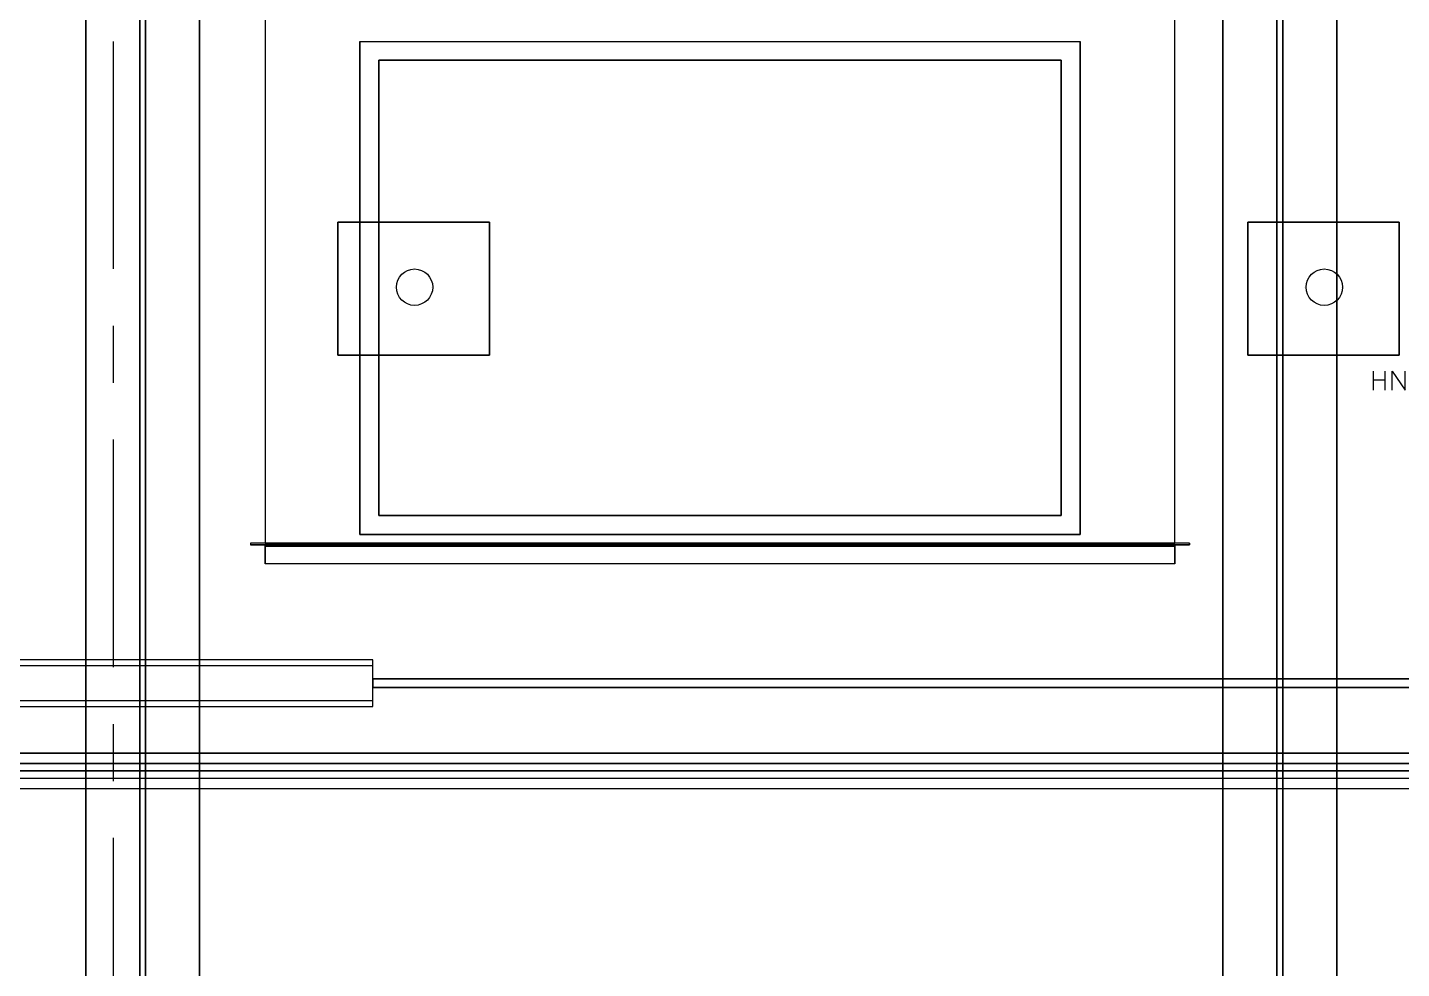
# Model space of a CAD drawing. Header units: metres. Extents: x 114 to 218, y 8 to 180.
# Drawn here: x 128.58 to 143.08, y 55.9 to 65.82 of the extents above; entities that cross this region are included whole.
import ezdxf

# ---------------------------------------------------------------- set-up
doc = ezdxf.new("R2010")
doc.units = ezdxf.units.M
doc.header["$MEASUREMENT"] = 0
for name, color, linetype in [('_Route', 7, 'Continuous'), ('A-2D-GLAZ', 7, 'Continuous'), ('A-2D-I-WALL', 7, 'Continuous'), ('A-3D-GLAZ-CURT', 7, 'Continuous'), ('A_GRID', 7, 'Continuous'), ('E-LIGHT', 7, 'Continuous'), ('E-LIGHT-CLRANCE', 7, 'Continuous'), ('E-TFP-HANGER', 7, 'Continuous'), ('M-RA2S-Conn', 7, 'Continuous'), ('M-RA2S-Rect', 7, 'Continuous'), ('PL-DHW-Pipe', 7, 'Continuous'), ('PL-DHW-Pipe_Fitting-Insulation', 7, 'Continuous'), ('S-3D-BEAM', 7, 'Continuous')]:
    doc.layers.add(name, color=color, linetype=linetype)

msp = doc.modelspace()

# ---------------------------------------------------------------- linework, layer by layer
at = {"layer": '_Route', "color": 4, "true_color": 0x00ffff}
msp.add_lwpolyline([(126.489, 57.984), (150.623, 57.984), (150.623, 65.152), (169.819, 65.152), (169.819, 85.502), (182.232, 85.502)], dxfattribs=at)
msp.add_lwpolyline([(126.489, 57.984), (150.623, 57.984), (150.623, 65.152), (169.819, 65.152), (169.819, 85.502), (182.232, 85.502)], dxfattribs=at)
at = {"layer": 'A-2D-GLAZ', "color": 9, "true_color": 0xbababa}
msp.add_lwpolyline([(144.24, 58.953), (132.226, 58.953), (132.226, 58.861), (144.24, 58.861), (144.24, 58.953)], dxfattribs=at)
at = {"layer": 'A-2D-I-WALL', "color": 9, "true_color": 0xbababa}
for points in [[(125.797, 58.661), (132.226, 58.661), (132.226, 59.153), (126.489, 59.153)], [(132.226, 59.091), (126.489, 59.091)], [(132.226, 58.722), (125.751, 58.722)]]:
    msp.add_lwpolyline(points, dxfattribs=at)
at = {"layer": 'A-3D-GLAZ-CURT', "color": 131, "true_color": 0x7fffff}
for points in [[(132.226, 58.861), (132.226, 58.953)], [(132.226, 58.861), (132.226, 58.953)], [(144.24, 58.953), (132.226, 58.953), (144.24, 58.953)], [(132.226, 58.953), (132.226, 58.953)], [(132.226, 58.953), (132.226, 58.953)], [(144.24, 58.861), (132.226, 58.861), (144.24, 58.861)], [(132.226, 58.861), (132.226, 58.861)], [(132.226, 58.861), (132.226, 58.861)]]:
    msp.add_lwpolyline(points, dxfattribs=at)
at = {"layer": 'A_GRID', "color": 1, "true_color": 0xff0000}
for points in [[(129.488, 63.275), (129.488, 65.675)], [(129.488, 62.076), (129.488, 62.675)], [(129.488, 59.076), (129.488, 61.476)], [(129.488, 57.876), (129.488, 58.476)], [(129.488, 54.877), (129.488, 57.276)]]:
    msp.add_lwpolyline(points, dxfattribs=at)
at = {"layer": 'E-LIGHT', "color": 5, "true_color": 0x0000ff}
for points in [[(133.457, 62.368), (131.857, 62.368), (131.857, 63.767), (133.457, 63.767), (131.857, 63.767), (131.857, 62.368), (133.457, 62.368)], [(131.857, 63.767), (131.857, 63.767)], [(131.857, 63.767), (131.857, 63.767)], [(133.457, 63.767), (133.457, 62.368), (133.457, 63.767)], [(133.457, 63.767), (133.457, 63.767)], [(133.457, 63.767), (133.457, 63.767)], [(143.055, 62.368), (141.455, 62.368), (141.455, 63.767), (143.055, 63.767), (141.455, 63.767), (141.455, 62.368), (143.055, 62.368)], [(141.455, 63.767), (141.455, 63.767)], [(141.455, 63.767), (141.455, 63.767)], [(143.055, 63.767), (143.055, 62.368), (143.055, 63.767)], [(143.055, 63.767), (143.055, 63.767)], [(143.055, 63.767), (143.055, 63.767)], [(132.657, 63.26), (132.657, 63.26)], [(142.255, 63.26), (142.255, 63.26)], [(132.457, 63.075), (132.457, 63.075)], [(132.842, 63.075), (132.842, 63.075)], [(142.055, 63.075), (142.055, 63.075)], [(142.44, 63.075), (142.44, 63.075)], [(132.657, 62.891), (132.657, 62.891)], [(142.255, 62.891), (142.255, 62.891)], [(131.857, 62.368), (131.857, 62.368)], [(131.857, 62.368), (131.857, 62.368)], [(133.457, 62.368), (133.457, 62.368)], [(133.457, 62.368), (133.457, 62.368)], [(141.455, 62.368), (141.455, 62.368)], [(141.455, 62.368), (141.455, 62.368)], [(143.055, 62.368), (143.055, 62.368)], [(143.055, 62.368), (143.055, 62.368)]]:
    msp.add_lwpolyline(points, dxfattribs=at)
for centre in [(132.665, 63.083), (132.665, 63.083), (142.263, 63.083), (142.263, 63.083)]:
    msp.add_circle(centre, 0.192, dxfattribs=at)
at = {"layer": 'E-LIGHT-CLRANCE', "color": 150, "true_color": 0x007fff}
for points in [[(133.457, 63.767), (131.857, 63.767), (131.857, 62.368), (131.857, 63.767), (133.457, 63.767)], [(131.857, 63.767), (131.857, 63.767)], [(131.857, 63.767), (131.857, 63.767)], [(133.457, 62.368), (133.457, 63.767), (133.457, 62.368)], [(133.457, 63.767), (133.457, 63.767)], [(133.457, 63.767), (133.457, 63.767)], [(143.055, 63.767), (141.455, 63.767), (141.455, 62.368), (141.455, 63.767), (143.055, 63.767)], [(141.455, 63.767), (141.455, 63.767)], [(141.455, 63.767), (141.455, 63.767)], [(143.055, 62.368), (143.055, 63.767), (143.055, 62.368)], [(143.055, 63.767), (143.055, 63.767)], [(143.055, 63.767), (143.055, 63.767)], [(132.657, 63.26), (132.657, 63.26)], [(142.255, 63.26), (142.255, 63.26)], [(132.457, 63.075), (132.457, 63.075)], [(132.842, 63.075), (132.842, 63.075)], [(132.842, 63.075), (132.842, 63.075)], [(142.055, 63.075), (142.055, 63.075)], [(142.44, 63.075), (142.44, 63.075)], [(142.44, 63.075), (142.44, 63.075)], [(132.657, 62.891), (132.657, 62.891)], [(142.255, 62.891), (142.255, 62.891)], [(133.457, 62.368), (131.857, 62.368), (133.457, 62.368)], [(131.857, 62.368), (131.857, 62.368)], [(131.857, 62.368), (131.857, 62.368)], [(133.457, 62.368), (133.457, 62.368)], [(133.457, 62.368), (133.457, 62.368)], [(143.055, 62.368), (141.455, 62.368), (143.055, 62.368)], [(141.455, 62.368), (141.455, 62.368)], [(141.455, 62.368), (141.455, 62.368)], [(143.055, 62.368), (143.055, 62.368)], [(143.055, 62.368), (143.055, 62.368)]]:
    msp.add_lwpolyline(points, dxfattribs=at)
for centre in [(132.665, 63.083), (132.665, 63.083), (142.263, 63.083), (142.263, 63.083)]:
    msp.add_circle(centre, 0.192, dxfattribs=at)
at = {"layer": 'E-TFP-HANGER', "color": 3, "true_color": 0x00ff00}
for points in [[(142.778, 62.199), (142.778, 61.999)], [(142.901, 62.199), (142.901, 61.999)], [(142.978, 61.999), (142.978, 62.199), (143.117, 61.999), (143.117, 62.199)], [(142.778, 62.106), (142.901, 62.106)]]:
    msp.add_lwpolyline(points, dxfattribs=at)
at = {"layer": 'M-RA2S-Conn', "color": 6, "true_color": 0xff00ff}
for points in [[(140.84, 60.384), (130.934, 60.384), (130.934, 60.368)], [(140.84, 60.384), (130.934, 60.384), (130.934, 60.368)], [(130.934, 60.384), (130.934, 60.384)], [(130.934, 60.384), (130.934, 60.384)], [(130.934, 60.384), (130.934, 60.384)], [(140.84, 60.368), (130.934, 60.368), (140.84, 60.368)], [(130.934, 60.368), (130.934, 60.368)], [(130.934, 60.368), (130.934, 60.368)], [(131.088, 60.384), (131.088, 60.384), (140.686, 60.384), (131.088, 60.384), (140.686, 60.384)], [(131.088, 60.384), (131.088, 60.384), (140.686, 60.384)], [(131.088, 60.384), (131.088, 60.384)], [(131.088, 60.384), (131.088, 60.384)], [(131.088, 60.384), (131.088, 60.384)], [(140.686, 60.368), (140.686, 60.353), (131.088, 60.353)], [(131.088, 60.353), (140.686, 60.353), (140.686, 60.368), (131.088, 60.368), (131.088, 60.353), (131.088, 60.368)], [(131.088, 60.368), (131.088, 60.368), (140.686, 60.368)], [(131.088, 60.368), (131.088, 60.368)], [(131.088, 60.368), (131.088, 60.368)], [(131.088, 60.353), (131.088, 60.353)], [(140.686, 60.384), (140.686, 60.384)], [(140.686, 60.384), (140.686, 60.384)], [(140.686, 60.384), (140.686, 60.384)], [(140.686, 60.368), (140.686, 60.368)], [(140.686, 60.353), (140.686, 60.353)], [(140.686, 60.353), (140.686, 60.353)], [(140.686, 60.353), (140.686, 60.353)], [(140.84, 60.368), (140.84, 60.384), (140.84, 60.368)], [(140.84, 60.384), (140.84, 60.384)], [(140.84, 60.384), (140.84, 60.384)], [(140.84, 60.368), (140.84, 60.368)], [(140.84, 60.368), (140.84, 60.368)]]:
    msp.add_lwpolyline(points, dxfattribs=at)
at = {"layer": 'M-RA2S-Rect', "color": 6, "true_color": 0xff00ff}
for points in [[(140.686, 60.384), (140.686, 65.982), (131.088, 65.982), (131.088, 60.384), (140.686, 60.384), (140.686, 65.982), (131.088, 65.982), (131.088, 65.982), (131.088, 60.384), (140.686, 60.384)], [(132.088, 65.675), (132.088, 65.675), (139.687, 65.675)], [(132.088, 65.675), (132.088, 60.476), (139.687, 60.476), (139.687, 65.675)], [(139.687, 60.476), (132.088, 60.476), (132.088, 65.675), (139.687, 65.675), (139.687, 60.476)], [(132.088, 65.675), (132.088, 65.675)], [(132.088, 65.675), (132.088, 65.675)], [(139.687, 65.675), (139.687, 65.675)], [(139.487, 65.475), (132.288, 65.475), (139.487, 65.475), (139.487, 60.676)], [(132.288, 65.475), (132.288, 60.676), (132.288, 65.475)], [(132.288, 65.475), (132.288, 65.475)], [(132.288, 65.475), (132.288, 65.475)], [(139.487, 60.676), (139.487, 65.475)], [(139.487, 65.475), (139.487, 65.475)], [(139.487, 65.475), (139.487, 65.475)], [(132.288, 60.676), (139.487, 60.676), (132.288, 60.676)], [(132.288, 60.676), (132.288, 60.676)], [(132.288, 60.676), (132.288, 60.676)], [(139.487, 60.676), (139.487, 60.676)], [(139.487, 60.676), (139.487, 60.676)], [(139.487, 60.676), (139.487, 60.676)], [(132.088, 60.476), (132.088, 60.476)], [(132.088, 60.476), (132.088, 60.476)], [(139.687, 60.476), (139.687, 60.476)], [(139.687, 60.476), (139.687, 60.476)], [(131.088, 60.384), (131.088, 60.384)], [(131.088, 60.384), (131.088, 60.384)], [(131.088, 60.368), (131.088, 60.368)], [(131.088, 60.368), (140.686, 60.368), (140.686, 60.168), (131.088, 60.168), (131.088, 60.368)], [(140.686, 60.168), (140.686, 60.368), (131.088, 60.368), (131.088, 60.168)], [(131.088, 60.368), (131.088, 60.368)], [(131.088, 60.368), (131.088, 60.368)], [(140.686, 60.384), (140.686, 60.384)], [(140.686, 60.384), (140.686, 60.384)], [(140.686, 60.368), (140.686, 60.368)], [(140.686, 60.168), (140.686, 60.168), (131.088, 60.168)], [(131.088, 60.168), (131.088, 60.168)], [(140.686, 60.168), (140.686, 60.168)], [(140.686, 60.168), (140.686, 60.168)]]:
    msp.add_lwpolyline(points, dxfattribs=at)
at = {"layer": 'PL-DHW-Pipe', "color": 1, "true_color": 0xff0000}
for points in [[(126.489, 58.061), (150.5, 58.061)], [(150.5, 58.061), (126.489, 58.061)], [(126.489, 58.061), (150.5, 58.061)], [(150.5, 58.061), (126.489, 58.061)], [(126.489, 57.984), (150.5, 57.984)], [(150.5, 57.984), (150.5, 57.984), (126.489, 57.984)], [(126.489, 57.984), (150.5, 57.984)], [(150.5, 57.984), (150.5, 57.984), (126.489, 57.984)], [(126.489, 57.907), (150.5, 57.907)], [(126.489, 57.907), (150.5, 57.907)], [(126.489, 57.907), (150.5, 57.907)], [(126.489, 57.907), (150.5, 57.907)]]:
    msp.add_lwpolyline(points, dxfattribs=at)
at = {"layer": 'PL-DHW-Pipe_Fitting-Insulation', "color": 7, "true_color": 0xfafafa}
for points in [[(126.489, 58.169), (150.5, 58.169)], [(150.5, 58.169), (126.489, 58.169)], [(126.489, 58.169), (150.5, 58.169)], [(150.5, 58.169), (126.489, 58.169)], [(126.489, 57.984), (150.5, 57.984)], [(150.5, 57.984), (150.5, 57.984), (126.489, 57.984)], [(126.489, 57.984), (150.5, 57.984)], [(150.5, 57.984), (150.5, 57.984), (126.489, 57.984)], [(126.489, 57.799), (150.5, 57.799)], [(126.489, 57.799), (150.5, 57.799)], [(126.489, 57.799), (150.5, 57.799)], [(126.489, 57.799), (150.5, 57.799)]]:
    msp.add_lwpolyline(points, dxfattribs=at)
at = {"layer": 'S-3D-BEAM', "color": 4, "true_color": 0x00ffff}
for points in [[(129.196, 78.719), (129.196, 24.529), (129.196, 78.719)], [(130.396, 24.529), (129.196, 24.529), (129.196, 24.529), (129.196, 78.719), (130.396, 78.719), (130.396, 24.529)], [(129.196, 24.529), (130.396, 24.529), (130.396, 24.529), (130.396, 78.719), (129.196, 78.719), (129.196, 24.529)], [(129.196, 78.719), (129.196, 24.529), (129.196, 78.719)], [(129.765, 24.529), (129.196, 24.529), (129.196, 24.529), (129.196, 78.719), (129.765, 78.719), (129.765, 24.529)], [(129.765, 24.529), (129.196, 24.529), (129.765, 24.529), (129.765, 24.529), (129.765, 78.719), (129.196, 78.719), (129.196, 24.529), (130.396, 24.529), (129.827, 24.529)], [(129.765, 78.719), (129.765, 24.529), (129.765, 78.719)], [(129.827, 24.529), (130.396, 24.529), (130.396, 24.529), (130.396, 78.719), (129.827, 78.719), (129.827, 24.529)], [(129.827, 78.719), (129.827, 24.529), (129.827, 78.719)], [(130.396, 24.529), (129.827, 24.529), (129.827, 24.529), (129.827, 78.719), (130.396, 78.719), (130.396, 24.529)], [(130.396, 78.719), (130.396, 24.529), (130.396, 78.719)], [(130.396, 78.719), (130.396, 24.529), (130.396, 78.719)], [(141.194, 78.719), (141.194, 24.529), (141.194, 78.719)], [(142.394, 24.529), (141.194, 24.529), (141.194, 24.529), (141.194, 78.719), (142.394, 78.719), (142.394, 24.529)], [(141.194, 24.529), (142.394, 24.529), (142.394, 24.529), (142.394, 78.719), (141.194, 78.719), (141.194, 24.529)], [(141.194, 78.719), (141.194, 24.529), (141.194, 78.719)], [(141.763, 24.529), (141.194, 24.529), (141.194, 24.529), (141.194, 78.719), (141.763, 78.719), (141.763, 24.529)], [(141.763, 24.529), (141.194, 24.529), (141.763, 24.529), (141.763, 24.529), (141.763, 78.719), (141.194, 78.719), (141.194, 24.529), (142.394, 24.529), (141.825, 24.529)], [(141.763, 78.719), (141.763, 24.529), (141.763, 78.719)], [(141.825, 24.529), (142.394, 24.529), (142.394, 24.529), (142.394, 78.719), (141.825, 78.719), (141.825, 24.529)], [(141.825, 78.719), (141.825, 24.529), (141.825, 78.719)], [(142.394, 24.529), (141.825, 24.529), (141.825, 24.529), (141.825, 78.719), (142.394, 78.719), (142.394, 24.529)], [(142.394, 78.719), (142.394, 24.529), (142.394, 78.719)], [(142.394, 78.719), (142.394, 24.529), (142.394, 78.719)]]:
    msp.add_lwpolyline(points, dxfattribs=at)

doc.saveas('drawing.dxf')
